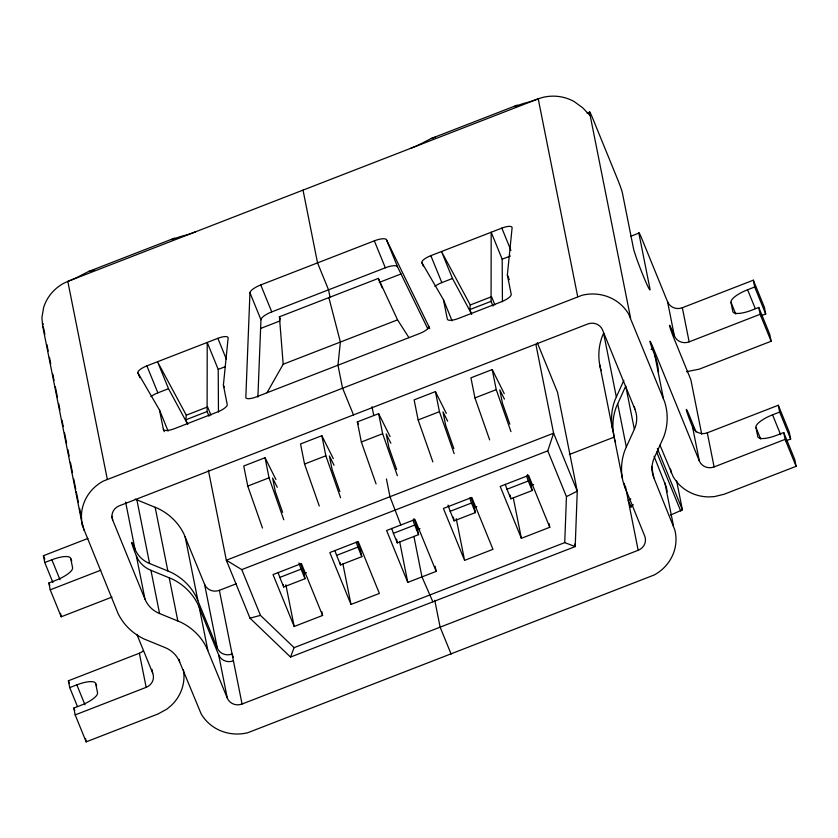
<?xml version="1.0" encoding="UTF-8"?>
<svg xmlns="http://www.w3.org/2000/svg" width="838" height="838" viewBox="0 0 838 838"><rect width="100%" height="100%" fill="white"/><g stroke="black" fill="none" stroke-linecap="round" stroke-linejoin="round"><path stroke-width="1.26" d="M208.369 470.181L226.333 560.224L249.986 618.172L290.524 657.076L294.107 647.659L564.739 542.615L566.446 496.62L547.769 450.854L553.604 433.204L535.891 344.428M249.954 292.776L245.827 397.317A10.58 3.163 -22.2 0 0 256.323 396.898L419.608 333.524A10.58 3.163 -22.2 0 0 428.752 326.317L386.496 239.783A12.361 3.698 -22.2 0 0 374.335 240.841L260.754 284.93A12.361 3.698 -22.2 0 0 249.954 292.776L260.953 319.728L257.894 397.076M137.956 372.994L159.492 409.981L163.358 429.307A11.439 3.425 -22.2 0 0 174.681 428.585L217.283 412.055A11.439 3.425 -22.2 0 0 227.245 404.513L223.39 385.176L228.125 337.997A10.349 3.101 -22.2 0 0 217.859 338.322L146.87 365.881A10.349 3.101 -22.2 0 0 137.956 372.994L139.873 377.676M421.933 262.776L443.47 299.763L447.324 319.089A11.439 3.425 -22.2 0 0 458.658 318.377L501.25 301.837A11.439 3.425 -22.2 0 0 511.222 294.295L507.357 274.969L512.102 227.779A10.349 3.101 -22.2 0 0 501.836 228.114L430.837 255.663A10.349 3.101 -22.2 0 0 421.933 262.776L423.368 266.295M187.722 424.51L185.816 419.817L186.298 415.187L157.523 361.744L168.522 388.696L187.503 423.944M209.029 416.245L207.112 411.552L207.216 342.459L218.215 369.411L218.467 411.961M471.7 314.292L469.783 309.61L470.265 304.98L441.49 251.526L452.489 278.478L471.469 313.737M492.995 306.027L491.078 301.345L491.183 232.241L502.182 259.193L502.433 301.743M623.839 380.4L615.082 399.778A58.147 55.392 -11.3 0 0 613.845 434.304M111.936 516.239L112.701 520.073L144.995 599.201A27.623 26.313 -11.3 0 0 159.566 613.531L180.799 622.225A58.147 55.392 -11.3 0 1 193.19 630.333L195.903 632.826A58.147 55.392 -11.3 0 1 206.557 647.575L227.276 698.064A11.439 10.894 -11.3 0 0 242.056 704.035L638.189 550.283A11.439 10.894 -11.3 0 0 644.715 536.048L624.195 485.474A58.147 55.392 -11.3 0 1 621.545 467.625L621.765 464.001A58.147 55.392 -11.3 0 1 625.064 449.807L634.356 429.255L625.735 386.056L616.433 406.598A58.147 55.392 -11.3 0 0 614.558 438.798M266.976 392.771L283.181 364.247L279.421 316.806L378.326 278.415L397.558 319.854L408.954 337.662M670.473 515.077L682.394 509.839L676.612 480.823M171.266 239.658L181.259 236.337A30.461 7.186 -22 0 0 195.6 231.801M513.893 106.677L523.876 103.357A30.461 7.186 -22 0 0 538.226 98.832L542.511 97.47A42.015 40.025 -11.3 0 1 574.229 101.608L582.714 107.798L589.198 114.649A20.5 1.529 65.2 0 0 589.973 114.523M174.639 238.097L88.545 271.522L81.873 274.906A30.461 7.186 -22 0 1 67.815 281.4L63.751 283.286A42.015 40.025 -11.3 0 0 43.628 307.546L41.9 317.696L42.665 326.013L82.606 526.149L118.074 613.542A58.147 55.392 -11.3 0 0 143.832 638.881L165.065 647.585A27.623 26.313 -11.3 0 1 172.576 652.153L173.864 653.336A27.623 26.313 -11.3 0 1 179.636 661.915L201.13 713.819A42.015 40.025 -11.3 0 0 247.839 732.705L654.185 574.994A42.015 40.025 -11.3 0 0 674.82 529.972L653.86 477.859L651.587 466.42M517.266 105.127L431.161 138.542L424.489 141.936A30.461 7.186 -22 0 1 410.442 148.42M566.446 496.62L577.256 491.152L557.511 392.236L537.315 342.732M653.86 477.859A27.623 26.313 -11.3 0 1 652.006 467.761L652.111 466.033A27.623 26.313 -11.3 0 1 654.352 457.684L663.644 437.132A58.147 55.392 -11.3 0 0 664.513 401.454L628.699 314.198A42.015 40.025 -11.3 0 0 581.991 295.301L103.231 481.117A42.015 40.025 -11.3 0 0 82.606 526.149M587.145 113.172L589.523 112.25A11.439 0.629 68.8 0 1 592.958 118.954L617.543 179.185A11.439 0.629 68.8 0 1 622.351 192.709L633.465 248.415A22.877 1.257 68.8 0 0 643.081 275.451A22.877 1.257 68.8 0 0 649.963 288.848L638.849 233.132L630.564 236.347M260.953 319.728A12.361 3.698 -22.2 0 1 271.753 311.883L385.333 267.793A12.361 3.698 -22.2 0 1 397.495 266.735L427.789 328.779M260.608 328.454L279.976 320.933M379.226 282.416L401.014 273.963M150.924 396.615A10.349 3.101 -22.2 0 1 157.869 392.833L168.522 388.696M218.215 369.411L225.317 366.656M434.901 286.407A10.349 3.101 -22.2 0 1 441.836 282.616L452.489 278.478M502.182 259.193L510.468 255.978M283.181 364.247L397.558 319.854M186.298 415.187L207.594 406.922L210.935 415.124M470.265 304.98L491.56 296.715L494.912 304.917M185.816 419.817L207.112 411.552M469.783 309.61L491.078 301.345M275.922 479.514L265.049 457.737L243.753 466.001L247.755 486.082L262.483 528.045M333.294 458.616L321.844 435.697L300.538 443.962L304.55 464.043L319.278 506.005M376.073 483.966L361.346 441.993L357.334 421.923L378.64 413.647L390.089 436.567M446.308 413.385L435.425 391.608L414.129 399.873L418.141 419.953L432.869 461.916M504.246 393.63L492.22 369.568L470.925 377.833L474.937 397.914L489.654 439.877M52.899 582.462L44.77 562.539L43.408 555.72L87.927 538.436M638.849 233.132A11.439 0.629 68.8 0 1 642.296 239.825L667.572 301.764A11.439 10.894 -11.3 0 0 682.341 307.735L753.331 280.185L764.329 307.137L765.691 313.957L760.956 315.8M44.77 562.539L51.872 559.784A19.065 5.698 -22.2 0 1 70.748 558.579L71.712 560.926M686.49 371.695L699.217 369.16L771.138 341.244L769.776 334.425L758.778 307.473L751.676 310.228A19.065 5.698 -22.2 0 1 732.8 311.432L730.977 302.34A19.065 5.698 -22.2 0 1 747.59 289.759L754.692 287.005L753.331 280.185M247.755 486.082L269.05 477.817L265.049 457.737M304.55 464.043L325.846 455.778L321.844 435.697M361.346 441.993L382.641 433.728L378.64 413.647M418.141 419.953L439.437 411.688L435.425 391.608M474.937 397.914L496.232 389.649L492.22 369.568M111.967 597.085L61.216 616.778L50.217 589.826L48.855 583.007L55.957 580.252A19.065 5.698 -22.2 0 0 72.571 567.682L70.748 558.579M651.074 349.394L653.441 348.472L699.332 460.942A11.439 10.894 -11.3 0 0 714.112 466.923L785.101 439.363L783.74 432.544L776.637 435.299A19.065 5.698 -22.2 0 1 757.762 436.504L755.939 427.401A19.065 5.698 -22.2 0 1 772.552 414.831L779.654 412.076L778.293 405.257L707.303 432.806A11.439 10.894 -11.3 0 1 692.523 426.835L691.151 423.462A11.439 0.629 68.8 0 1 686.343 409.95A11.439 0.629 68.8 0 1 689.789 416.643L696.095 432.104M50.217 589.826L100.749 570.217M701.741 434.262L690.858 379.761L674.36 339.327A11.439 0.629 68.8 0 1 669.552 325.804A11.439 0.629 68.8 0 1 672.998 332.508L674.37 335.87A11.439 10.894 -11.3 0 0 689.15 341.852L760.139 314.292L758.778 307.473M290.524 657.076L575.203 546.586L577.256 491.152L553.604 433.204L226.333 560.224L241.784 569.61L547.769 450.854M135.253 499.113A27.623 26.313 -11.3 0 0 136.877 499.836L158.099 508.53A58.147 55.392 -11.3 0 1 170.502 516.637L173.215 519.131A58.147 55.392 -11.3 0 1 183.868 533.869L204.587 584.358A11.439 10.894 -11.3 0 0 219.367 590.329L236.379 583.73M569.327 454.51L614.285 437.059M300.758 563.943L303.775 572.532L305.011 578.723L283.715 586.988L279.808 577.413L301.104 569.149L298.936 562.979M357.554 541.893L360.57 550.493L361.807 556.673L340.511 564.938L336.604 555.374L357.899 547.109L356.171 542.176M413.909 518.628L417.366 528.453L418.602 534.634L397.296 542.898L393.399 533.335L414.695 525.07L412.956 520.126M471.134 497.814L474.161 506.403L475.387 512.594L454.091 520.859L450.195 511.285L471.49 503.02L469.751 498.086M527.5 474.538L530.957 484.364L532.182 490.544L510.887 498.809L506.98 489.245L528.286 480.981L526.547 476.047M304.047 573.653L306.415 572.742M416.455 530.035L420.006 528.652M474.434 507.524L476.791 506.613M531.219 485.485L533.586 484.563M77.379 706.361L69.732 687.61L68.37 680.791L139.359 653.231A11.439 10.894 -11.3 0 0 143.12 650.885M69.732 687.61L76.834 684.856A19.065 5.698 -22.2 0 1 95.71 683.651L96.674 685.997M183.354 669.593A42.015 40.025 -11.3 0 1 171.004 705.722L166.793 709.168L158.099 713.934L86.178 741.85L75.179 714.898L73.817 708.079L80.919 705.324A19.065 5.698 -22.2 0 0 97.533 692.754L95.71 683.651M322.588 615.459L301.418 563.576L273.02 574.596L294.19 626.489L322.588 615.459L321.834 611.677M350.986 604.439L379.384 593.419L358.214 541.537L329.816 552.556L350.986 604.439L342.92 564.016M436.179 571.38L414.999 519.497L386.611 530.517L407.781 582.4L436.179 571.38L435.173 566.32M464.577 560.36L492.974 549.33L471.794 497.447L443.396 508.467L464.577 560.36L456.249 518.67M549.77 527.291L528.589 475.408L500.192 486.428L521.372 538.31L549.77 527.291L549.005 523.499M75.179 714.898L146.168 687.349A11.439 10.894 -11.3 0 0 152.694 673.103L151.94 669.311M785.918 440.861L790.653 439.028L789.291 432.209L778.293 405.257M783.74 432.544L794.738 459.496L796.1 466.316L724.179 494.231L714.489 496.588L709.011 496.913A42.015 40.025 -11.3 0 1 673.186 476.707L659.998 445.156M431.161 138.542L435.289 137.181M88.545 271.522L94.736 270.014M249.986 618.172L260.461 615.375L294.107 647.659M564.739 542.615L575.203 546.586L574.7 544.051M227.276 698.064L218.655 654.855L197.936 604.366A58.147 55.392 -11.3 0 0 172.167 579.027L150.945 570.322A27.623 26.313 -11.3 0 1 137.076 557.574L135.463 553.709A11.439 0.629 68.8 0 1 131.744 542.919A11.439 0.629 68.8 0 1 134.143 547.109L135.714 550.744A27.623 26.313 -11.3 0 0 149.583 563.503L170.816 572.197A58.147 55.392 -11.3 0 1 196.574 597.546L217.293 648.036A11.439 10.894 -11.3 0 0 232.074 654.007L233.383 657.568M432.869 601.831L421.975 576.89L413.909 536.456M504.445 399.129L499.783 389.848L502.475 403.319L509.808 424.196M447.649 421.168L442.988 411.887L445.68 425.358L453.882 448.697M390.864 443.218L386.192 433.937L388.884 447.408L396.646 469.51M334.069 465.258L329.397 455.977L332.089 469.448L339.861 491.55M277.273 487.297L272.612 478.016L275.293 491.487L282.636 512.364M357.334 421.923L358.486 424.206M631.318 507.2L628.207 500.255A11.439 10.894 -11.3 0 0 630.825 498.84M42.665 326.013L42.948 326.652A20.5 0.723 72.4 0 0 43.188 327.124M754.692 287.005L765.691 313.957M760.139 314.292L771.138 341.244M747.59 289.759L755.248 308.51M779.654 412.076L790.653 439.028M730.977 302.34L735.764 314.051M785.101 439.363L796.1 466.316M772.552 414.831L780.681 434.754M755.939 427.401L760.726 439.122M657.359 448.466L682.394 509.839M656.678 452.132L680.739 511.096M634.356 429.255A27.623 26.313 -11.3 0 0 634.848 409.08L602.553 329.952A11.439 10.894 -11.3 0 0 587.784 323.981L119.226 505.838A11.439 10.894 -11.3 0 0 112.701 520.073M654.069 456.27L666.189 486.773A42.015 40.025 -11.3 0 1 667.142 491.916M501.836 228.114L510.918 250.373M507.357 274.969L509.274 279.651M528.286 480.981L532.182 490.544M430.837 255.663L441.836 282.616M443.47 299.763L452.07 320.86M428.752 326.317L429.705 328.653M386.496 239.783L397.495 266.735M374.335 240.841L385.333 267.793M471.49 503.02L475.387 512.594M378.326 278.415L382.159 287.79M414.695 525.07L418.602 534.634M400.805 525.007L389.974 496.714L386.433 478.959M353.5 414.904L342.501 387.952L337.965 365.211L340.375 342.051L328.873 297.616M451.127 654.111L440.128 627.159L434.765 600.333M279.421 316.806L280.384 319.152M260.754 284.93L271.753 311.883M357.899 547.109L361.807 556.673M217.859 338.322L226.47 359.418M301.104 569.149L305.011 578.723M223.39 385.176L224.343 387.523M241.784 569.61L260.461 615.375M146.87 365.881L157.869 392.833M159.492 409.981L168.103 431.078M163.358 429.307L164.311 431.654M136.898 634.408L152.694 673.103M51.872 559.784L60.001 579.707M43.408 555.72L44.843 559.239M48.855 583.007L49.809 585.353M76.834 684.856L84.963 704.779M68.37 680.791L69.324 683.138M73.817 708.079L74.771 710.425M653.441 348.472A11.439 0.629 68.8 0 0 649.995 341.778A11.439 0.629 68.8 0 0 654.803 355.291L655.892 358.255A58.147 55.392 -11.3 0 1 658.5 372.481M496.232 389.649L510.96 431.612M505.251 484.312L506.98 489.245M439.437 411.688L454.165 453.651M448.026 505.115L450.195 511.285M382.641 433.728L397.369 475.691M391.66 528.39L393.399 533.335M325.846 455.778L340.574 497.741M334.865 550.44L336.604 555.374M269.05 477.817L283.778 519.78M278.08 572.48L279.808 577.413M682.341 307.735L689.15 341.852M707.303 432.806L714.112 466.923M667.572 301.764L674.37 335.87M692.523 426.835L699.332 460.942M654.803 355.291L663.424 398.5M670.547 469.06L671.301 472.852M664.848 482.698L673.469 525.908M589.523 112.25L630.585 318.052M634.335 406.535L634.848 409.08M616.307 396.824L603.601 333.157L602.365 336.101A58.147 55.392 -11.3 0 0 599.065 350.294L598.856 353.929A58.147 55.392 -11.3 0 0 601.139 370.626M617.669 403.644L626.29 446.853M625.41 486.25L638.189 550.283M624.268 483.358L625.284 488.439M599.715 364.76L612.421 428.428M613.783 435.257L622.404 478.456M577.707 296.662L538.226 98.832L67.815 281.4L107.295 479.242M513.296 497.887L521.372 538.31M510.143 495.101L510.887 498.809M453.358 517.151L454.091 520.859M399.716 541.976L407.781 582.4M371.999 406.671L373.769 415.554M396.563 539.19L397.296 542.898M330.057 297.417L328.548 289.833L317.539 262.881L303.021 190.111M340.008 562.466L340.511 564.938M285.873 584.798L294.19 626.489M283.223 584.515L283.715 586.988M219.367 590.329L242.056 704.035M204.587 584.358L217.293 648.036M185.156 536.749L197.873 600.427M199.234 607.246L207.855 650.456M155.135 507.21L167.841 570.888M169.203 577.707L177.824 620.916M179.133 659.37L179.636 661.915M136.877 499.836L149.583 563.503M150.945 570.322L159.566 613.531M125.606 502.056L135.012 549.194M136.374 555.971L144.995 599.201M139.359 653.231L146.168 687.349M43.586 327.972L44.864 334.372M46.907 344.607L48.185 351.007M49.463 357.407L50.741 363.807M52.784 374.052L54.061 380.452M55.339 386.852L57.382 397.086M58.66 403.487L59.938 409.887M61.981 420.131L63.259 426.532M64.536 432.932L66.579 443.166M67.857 449.566L69.135 455.966M70.413 462.367L72.456 472.611M73.734 479.011L75.776 489.256M76.289 491.812L78.332 502.056M79.61 508.457L81.653 518.691M82.931 525.091L83.947 530.213M60.535 613.374L61.216 616.778M85.497 738.446L86.178 741.85M233.435 660.826A11.439 10.894 -11.3 0 1 218.655 654.855M42.874 324.411A11.439 0.629 68.8 0 1 42.843 323.877M42.927 323.877A11.439 0.629 68.8 0 1 43.084 324.065M615.574 442.275A58.147 55.392 -11.3 0 1 614.872 439.96M633.329 504.727A11.439 10.894 -11.3 0 1 629.568 507.084"/></g></svg>
